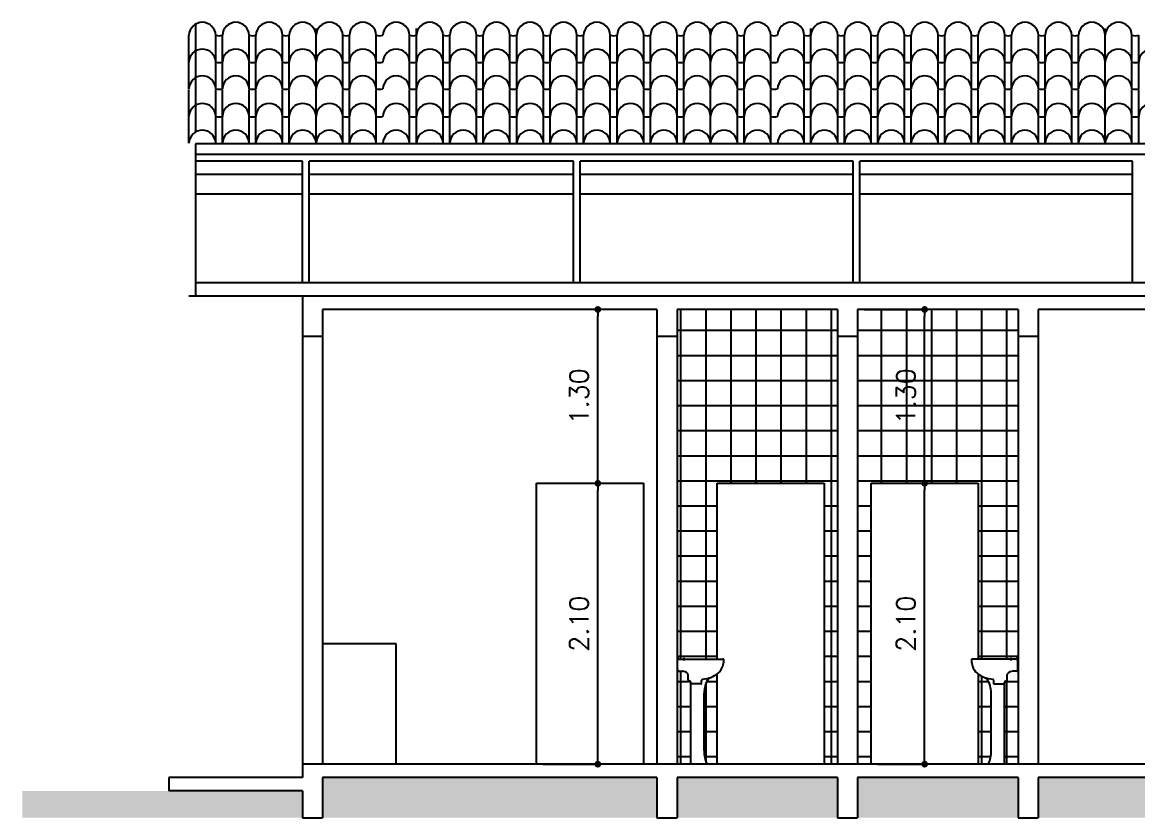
# Model space of a CAD drawing. Extents: x -410.3 to -320, y 119.3 to 190.5.
# Drawn here: x -379.55 to -371.2, y 158.92 to 164.87 of the extents above; entities that cross this region are included whole.
import ezdxf

# ---------------------------------------------------------------- set-up
doc = ezdxf.new("R2010")
doc.units = 0
doc.header["$MEASUREMENT"] = 0
doc.layers.get('DEFPOINTS').update_dxf_attribs({"linetype": 'CONTINUOUS'})
for name, color, linetype in [('ACESSÓRIO', 2, 'CONTINUOUS'), ('ALVENARIA', 7, 'CONTINUOUS'), ('COBERTURA', 6, 'CONTINUOUS'), ('COTA', 1, 'CONTINUOUS'), ('HATCH', 30, 'CONTINUOUS'), ('JAPOR', 142, 'CONTINUOUS')]:
    doc.layers.add(name, color=color, linetype=linetype)
doc.styles.add('SIMPLEX', font='SIMPLEX.SHX')
doc.dimstyles.new('DIM75', dxfattribs={"dimtxt": 0.14, "dimasz": 0.05, "dimexe": 0.02, "dimexo": 0.05, "dimgap": 0.07, "dimtad": 1, "dimzin": 0, "dimdsep": 46, "dimtxsty": 'SIMPLEX', "dimblk1": 'DOT', "dimblk2": 'DOT', "dimsah": 1, "dimcen": 0.09, "dimadec": 0, "dimazin": 0, "dimtfac": 1, "dimtix": 1, "dimtofl": 0, "dimtmove": 2, "dimatfit": 3, "dimldrblk": 'DOT', "dimfxl": 1, "dimtolj": 1, "dimtzin": 0, "dimarcsym": 0})

# ---------------------------------------------------------------- blocks, each defined once
blk = doc.blocks.new('DOT')
at = {"layer": 'ALVENARIA', "color": 0, "linetype": 'ByBlock'}
blk.add_line((-0.5, 0), (-1, 0), dxfattribs=at)
at = {"layer": 'ALVENARIA', "color": 0, "linetype": 'ByBlock', "const_width": 0.5}
blk.add_lwpolyline([(-0.25, 0, 1), (0.25, 0, 1)], format="xyb", close=True, dxfattribs=at)
blk = doc.blocks.new('*D323')
at = {"layer": 'COTA', "color": 0, "linetype": 'ByBlock', "lineweight": -2}
for p, q in [((-375.6539, 161.4185), (-375.2261, 161.4185)), ((-375.2461, 159.3685), (-375.2461, 161.3685)), ((-375.6539, 159.3185), (-375.2261, 159.3185))]:
    blk.add_line(p, q, dxfattribs=at)
at = {"layer": 'DEFPOINTS', "color": 0, "linetype": 'ByBlock'}
for p in [(-375.7039, 161.4185), (-375.2461, 161.4185), (-375.7039, 159.3185)]:
    blk.add_point(p, dxfattribs=at)
at = {"layer": 'COTA', "color": 0, "linetype": 'ByBlock', "lineweight": -2, "xscale": 0.05, "yscale": 0.05, "zscale": 0.05}
for p, rotation in [((-375.2461, 161.4185), 90), ((-375.2461, 159.3185), 270)]:
    blk.add_blockref('DOT', p, dxfattribs=dict(at, rotation=rotation))
at = {"layer": 'COTA', "color": 0, "linetype": 'ByBlock', "insert": (-375.3861, 160.3685), "char_height": 0.14, "attachment_point": 5, "rotation": 90, "style": 'SIMPLEX'}
blk.add_mtext('\\A1;2.10', dxfattribs=at)
blk = doc.blocks.new('*D324')
at = {"layer": 'COTA', "color": 0, "linetype": 'ByBlock', "lineweight": -2}
for p, q in [((-374.8539, 162.7185), (-375.2661, 162.7185)), ((-375.2461, 161.4685), (-375.2461, 162.6685)), ((-375.6539, 161.4185), (-375.2261, 161.4185))]:
    blk.add_line(p, q, dxfattribs=at)
at = {"layer": 'DEFPOINTS', "color": 0, "linetype": 'ByBlock'}
for p in [(-375.2461, 162.7185), (-374.8039, 162.7185), (-375.7039, 161.4185)]:
    blk.add_point(p, dxfattribs=at)
at = {"layer": 'COTA', "color": 0, "linetype": 'ByBlock', "lineweight": -2, "xscale": 0.05, "yscale": 0.05, "zscale": 0.05}
for p, rotation in [((-375.2461, 162.7185), 90), ((-375.2461, 161.4185), 270)]:
    blk.add_blockref('DOT', p, dxfattribs=dict(at, rotation=rotation))
at = {"layer": 'COTA', "color": 0, "linetype": 'ByBlock', "insert": (-375.3861, 162.0685), "char_height": 0.14, "attachment_point": 5, "rotation": 90, "style": 'SIMPLEX'}
blk.add_mtext('\\A1;1.30', dxfattribs=at)
blk = doc.blocks.new('*D325')
at = {"layer": 'COTA', "color": 0, "linetype": 'ByBlock', "lineweight": -2}
for p, q in [((-373.1539, 161.4185), (-372.7829, 161.4185)), ((-372.8029, 159.3685), (-372.8029, 161.3685)), ((-373.1539, 159.3185), (-372.7829, 159.3185))]:
    blk.add_line(p, q, dxfattribs=at)
at = {"layer": 'DEFPOINTS', "color": 0, "linetype": 'ByBlock'}
for p in [(-373.2039, 161.4185), (-372.8029, 161.4185), (-373.2039, 159.3185)]:
    blk.add_point(p, dxfattribs=at)
at = {"layer": 'COTA', "color": 0, "linetype": 'ByBlock', "lineweight": -2, "xscale": 0.05, "yscale": 0.05, "zscale": 0.05}
for p, rotation in [((-372.8029, 161.4185), 90), ((-372.8029, 159.3185), 270)]:
    blk.add_blockref('DOT', p, dxfattribs=dict(at, rotation=rotation))
at = {"layer": 'COTA', "color": 0, "linetype": 'ByBlock', "insert": (-372.9429, 160.3685), "char_height": 0.14, "attachment_point": 5, "rotation": 90, "style": 'SIMPLEX'}
blk.add_mtext('\\A1;2.10', dxfattribs=at)
blk = doc.blocks.new('*D326')
at = {"layer": 'COTA', "color": 0, "linetype": 'ByBlock', "lineweight": -2}
for p, q in [((-373.2539, 162.7185), (-372.7829, 162.7185)), ((-372.8029, 161.4685), (-372.8029, 162.6685)), ((-373.1539, 161.4185), (-372.7829, 161.4185))]:
    blk.add_line(p, q, dxfattribs=at)
at = {"layer": 'DEFPOINTS', "color": 0, "linetype": 'ByBlock'}
for p in [(-373.3039, 162.7185), (-372.8029, 162.7185), (-373.2039, 161.4185)]:
    blk.add_point(p, dxfattribs=at)
at = {"layer": 'COTA', "color": 0, "linetype": 'ByBlock', "lineweight": -2, "xscale": 0.05, "yscale": 0.05, "zscale": 0.05}
for p, rotation in [((-372.8029, 162.7185), 90), ((-372.8029, 161.4185), 270)]:
    blk.add_blockref('DOT', p, dxfattribs=dict(at, rotation=rotation))
at = {"layer": 'COTA', "color": 0, "linetype": 'ByBlock', "insert": (-372.9429, 162.0685), "char_height": 0.14, "attachment_point": 5, "rotation": 90, "style": 'SIMPLEX'}
blk.add_mtext('\\A1;1.30', dxfattribs=at)

msp = doc.modelspace()

# ---------------------------------------------------------------- hatches: boundary and pattern name
at = {"layer": 'HATCH', "linetype": 'ByBlock'}
h = msp.add_hatch(dxfattribs=at)
h.set_pattern_fill('NET', color=256, scale=1.5, style=0)
h.paths.add_polyline_path([(-373.4539, 162.7185), (-374.6539, 162.7185), (-374.6539, 159.3185), (-374.5517, 159.3185), (-374.5517, 159.9165), (-374.5517, 159.9287, 0.414214), (-374.5615, 159.9385), (-374.5617, 159.9385, -0.414214), (-374.5717, 159.9485), (-374.5717, 159.9903, 0.225779), (-374.5754, 159.998, 0.144396), (-374.6125, 160.0135), (-374.6417, 160.0135, -0.414214), (-374.6517, 160.0235), (-374.6517, 160.1135), (-374.6417, 160.1135), (-374.6417, 160.1084, 0.414214), (-374.6368, 160.1035), (-374.3539, 160.1035), (-374.3539, 161.4185), (-373.5539, 161.4185), (-373.5539, 159.3185), (-373.4539, 159.3185)])
h.paths.add_polyline_path([(-372.1039, 162.7185), (-373.3039, 162.7185), (-373.3039, 159.3185), (-373.2039, 159.3185), (-373.2039, 161.4185), (-372.4039, 161.4185), (-372.4039, 160.1035), (-372.1205, 160.1035, 0.414214), (-372.1156, 160.1084), (-372.1156, 160.1135), (-372.1039, 160.1135)])
h.paths.add_polyline_path([(-373.0479, 161.8335), (-373.0479, 162.3035), (-372.8379, 162.3035), (-372.8379, 161.8335)], flags=24)
h = msp.add_hatch(dxfattribs=at)
h.set_pattern_fill('NET', color=256, scale=1.5, style=0)
h.paths.add_polyline_path([(-372.1039, 160.1135), (-372.1056, 160.1135), (-372.1056, 160.0235, -0.414214), (-372.1156, 160.0135), (-372.1448, 160.0135, 0.144396), (-372.1819, 159.998, 0.225779), (-372.1856, 159.9903), (-372.1856, 159.9485, -0.414214), (-372.1956, 159.9385), (-372.1958, 159.9385, 0.414214), (-372.2056, 159.9287), (-372.2056, 159.9205), (-372.2056, 159.3185), (-372.1039, 159.3185)])
h.paths.add_polyline_path([(-372.3056, 159.8538, 0.155719), (-372.3415, 159.9624, -0.697322), (-372.3484, 159.9654, -0.006557), (-372.3553, 159.9678, -0.078649), (-372.4039, 159.9941), (-372.4039, 159.3185), (-372.326, 159.3185, 0.099729), (-372.3056, 159.42)])
h.paths.add_polyline_path([(-374.3539, 159.9937, -0.077661), (-374.402, 159.9678, -0.006557), (-374.4089, 159.9654, -0.697322), (-374.4158, 159.9624, 0.155719), (-374.4517, 159.8538), (-374.4517, 159.42, 0.099729), (-374.4312, 159.3185), (-374.3539, 159.3185)])
h = msp.add_hatch(dxfattribs=at)
h.set_pattern_fill('EARTH', color=256, scale=0.8, angle=30, style=0)
h.paths.add_polyline_path([(-358.6039, 159.2185), (-364.6539, 159.2185), (-364.6539, 158.9185), (-358.6039, 158.9185)])
h.paths.add_polyline_path([(-355.4539, 159.2185), (-358.4539, 159.2185), (-358.4539, 158.9185), (-355.4539, 158.9185)])
h.paths.add_polyline_path([(-352.3039, 159.2185), (-355.3039, 159.2185), (-355.3039, 158.9185), (-352.3039, 158.9185)])
h.paths.add_polyline_path([(-349.1539, 159.2185), (-352.1539, 159.2185), (-352.1539, 158.9185), (-349.1539, 158.9185)])
h.paths.add_polyline_path([(-344.8539, 159.2185), (-349.0039, 159.2185), (-349.0039, 158.9185), (-344.8539, 158.9185)])
h.paths.add_polyline_path([(-342.9302, 159.1185), (-343.7039, 159.1185), (-344.7039, 159.1185), (-344.7039, 158.9185), (-342.9302, 158.9185)])
h.paths.add_polyline_path([(-368.4539, 159.2185), (-371.9539, 159.2185), (-371.9539, 158.9185), (-368.4539, 158.9185)])
h.paths.add_polyline_path([(-364.8039, 159.2185), (-368.3039, 159.2185), (-368.3039, 158.9185), (-364.8039, 158.9185)])
h.paths.add_polyline_path([(-372.1039, 159.2185), (-373.3039, 159.2185), (-373.3039, 158.9185), (-372.1039, 158.9185)])
h.paths.add_polyline_path([(-373.4539, 159.2185), (-374.6539, 159.2185), (-374.6539, 158.9185), (-373.4539, 158.9185)])
h.paths.add_polyline_path([(-374.8039, 159.2185), (-377.3039, 159.2185), (-377.3039, 158.9185), (-374.8039, 158.9185)])
h.paths.add_polyline_path([(-377.4539, 159.1185), (-378.4539, 159.1185), (-379.5484, 159.1185), (-379.5484, 158.9185), (-377.4539, 158.9185)])

# ---------------------------------------------------------------- linework, layer by layer
at = {"layer": 'ACESSÓRIO', "linetype": 'ByBlock'}
for p, q in [((-376.7539, 160.2185), (-377.3039, 160.2185)), ((-376.7539, 159.3185), (-376.7539, 160.2185))]:
    msp.add_line(p, q, dxfattribs=at)
at = {"layer": 'ACESSÓRIO'}
for p, q in [((-374.6517, 160.0235), (-374.6517, 160.1086)), ((-374.6468, 160.1135), (-374.6466, 160.1135)), ((-374.6417, 160.1084), (-374.6417, 160.1086)), ((-374.6368, 160.1035), (-374.3114, 160.1035)), ((-374.6017, 160.0935), (-374.6017, 160.1135)), ((-372.1205, 160.1035), (-372.4459, 160.1035)), ((-372.1556, 160.0935), (-372.1556, 160.1135)), ((-372.1156, 160.1084), (-372.1156, 160.1086)), ((-372.1105, 160.1135), (-372.1107, 160.1135)), ((-372.1056, 160.0235), (-372.1056, 160.1086)), ((-374.6417, 160.0135), (-374.6125, 160.0135)), ((-374.5717, 159.9485), (-374.5717, 159.9903)), ((-372.1856, 159.9485), (-372.1856, 159.9903)), ((-372.1156, 160.0135), (-372.1448, 160.0135)), ((-374.5615, 159.9385), (-374.5617, 159.9385)), ((-374.5517, 159.9205), (-374.5517, 159.9287)), ((-374.5517, 159.3185), (-374.5517, 159.9165)), ((-374.4737, 159.9185), (-374.5497, 159.9185)), ((-374.4717, 159.9205), (-374.4717, 159.9434)), ((-372.2856, 159.9205), (-372.2856, 159.9434)), ((-372.2836, 159.9185), (-372.2076, 159.9185)), ((-372.2056, 159.9205), (-372.2056, 159.9287)), ((-372.2056, 159.3185), (-372.2056, 159.9165)), ((-372.1958, 159.9385), (-372.1956, 159.9385)), ((-374.4517, 159.42), (-374.4517, 159.8498)), ((-372.3056, 159.42), (-372.3056, 159.8498))]:
    msp.add_line(p, q, dxfattribs=at)
for centre, radius, start, end in [((-374.6468, 160.1086), 0.0049, 90, 180), ((-374.6466, 160.1086), 0.0049, 0, 90), ((-374.6368, 160.1084), 0.0049, 180, 270), ((-374.5426, 160.1189), 0.2403, 343.41771, 353.94442), ((-374.3114, 160.0955), 0.008, 346.04199, 90), ((-372.4459, 160.0955), 0.008, 90, 193.95801), ((-372.2147, 160.1189), 0.2403, 186.05558, 196.58229), ((-372.1205, 160.1084), 0.0049, 270, 0), ((-372.1107, 160.1086), 0.0049, 90, 180), ((-372.1105, 160.1086), 0.0049, 0, 90), ((-374.6417, 160.0235), 0.01, 180, 270), ((-374.6202, 159.9429), 0.071, 50.89153, 83.75756), ((-374.5817, 159.9903), 0.01, 0, 50.89153), ((-374.4606, 160.1346), 0.1768, 289.36786, 310.09917), ((-374.4171, 160.0841), 0.1101, 309.69664, 342.16491), ((-372.3402, 160.0841), 0.1101, 197.83509, 230.30336), ((-372.2967, 160.1346), 0.1768, 229.90083, 250.63214), ((-372.1756, 159.9903), 0.01, 129.10847, 180), ((-372.1371, 159.9429), 0.071, 96.24244, 129.10847), ((-372.1156, 160.0235), 0.01, 270, 0), ((-374.5617, 159.9485), 0.01, 180, 270), ((-374.5615, 159.9287), 0.0098, 0, 90), ((-374.5497, 159.9205), 0.002, 180, 270), ((-374.5497, 159.9165), 0.002, 90, 180), ((-374.4737, 159.9205), 0.002, 270, 0), ((-374.4617, 159.9434), 0.01, 101.25054, 180), ((-374.4965, 160.2297), 0.2784, 276.76837, 289.83567), ((-374.2636, 159.8518), 0.1881, 145.31677, 180.61184), ((-374.4199, 159.96), 0.002, 325.31677, 105.83947), ((-374.4129, 159.9652), 0.004, 211.28965, 3.77686), ((-372.2608, 160.2297), 0.2784, 250.16433, 263.23163), ((-372.3444, 159.9652), 0.004, 176.22314, 328.71035), ((-372.3373, 159.96), 0.002, 74.16053, 214.68323), ((-372.4937, 159.8518), 0.1881, 359.38816, 34.68323), ((-372.2956, 159.9434), 0.01, 0, 78.74946), ((-372.2836, 159.9205), 0.002, 180, 270), ((-372.2076, 159.9205), 0.002, 270, 0), ((-372.2076, 159.9165), 0.002, 0, 90), ((-372.1958, 159.9287), 0.0098, 90, 180), ((-372.1956, 159.9485), 0.01, 270, 0), ((-374.1895, 159.42), 0.2622, 180, 202.33129), ((-372.5678, 159.42), 0.2622, 337.66871, 0)]:
    msp.add_arc(centre, radius, start, end, dxfattribs=at)
for p in [(-374.6517, 160.1035), (-372.1056, 160.1035)]:
    msp.add_point(p, dxfattribs=at)
at = {"layer": 'ALVENARIA', "linetype": 'ByBlock'}
for p, q in [((-344.7039, 162.8185), (-377.4539, 162.8185)), ((-374.8039, 162.7185), (-377.3039, 162.7185)), ((-373.4539, 162.7185), (-374.6539, 162.7185)), ((-372.1039, 162.7185), (-373.3039, 162.7185)), ((-368.4539, 162.7185), (-371.9539, 162.7185)), ((-377.4539, 162.5185), (-377.3039, 162.5185)), ((-374.8039, 162.5185), (-374.6539, 162.5185)), ((-373.4539, 162.5185), (-373.3039, 162.5185)), ((-372.1039, 162.5185), (-371.9539, 162.5185)), ((-344.7039, 159.3185), (-377.4539, 159.3185)), ((-377.4539, 159.2185), (-378.4539, 159.2185)), ((-374.8039, 159.2185), (-377.3039, 159.2185)), ((-373.4539, 159.2185), (-374.6539, 159.2185)), ((-372.1039, 159.2185), (-373.3039, 159.2185)), ((-368.4539, 159.2185), (-371.9539, 159.2185)), ((-377.4539, 159.1185), (-378.4539, 159.1185)), ((-377.4539, 158.9185), (-377.3039, 158.9185)), ((-374.8039, 158.9185), (-374.6539, 158.9185)), ((-373.4539, 158.9185), (-373.3039, 158.9185)), ((-372.1039, 158.9185), (-371.9539, 158.9185))]:
    msp.add_line(p, q, dxfattribs=at)
at = {"layer": 'ALVENARIA'}
for p, q in [((-377.4539, 162.8185), (-377.4539, 159.3185)), ((-377.3039, 162.7185), (-377.3039, 159.3185)), ((-374.8039, 162.7185), (-374.8039, 159.3185)), ((-374.6539, 162.7185), (-374.6539, 159.3185)), ((-373.4539, 162.7185), (-373.4539, 159.3185)), ((-373.3039, 162.7185), (-373.3039, 159.3185)), ((-372.1039, 162.7185), (-372.1039, 159.3185)), ((-371.9539, 162.7185), (-371.9539, 159.3185)), ((-377.4539, 159.3185), (-377.4539, 159.2185)), ((-378.4539, 159.2185), (-378.4539, 159.1185)), ((-377.3039, 159.2185), (-377.3039, 158.9185)), ((-374.8039, 159.2185), (-374.8039, 158.9185)), ((-374.6539, 159.2185), (-374.6539, 158.9185)), ((-373.4539, 159.2185), (-373.4539, 158.9185)), ((-373.3039, 159.2185), (-373.3039, 158.9185)), ((-372.1039, 159.2185), (-372.1039, 158.9185)), ((-371.9539, 159.2185), (-371.9539, 158.9185)), ((-377.4539, 159.1185), (-377.4539, 158.9185))]:
    msp.add_line(p, q, dxfattribs=at)
at = {"layer": 'COBERTURA'}
for p, q in [((-378.2539, 164.8513), (-378.2539, 164.4513)), ((-378.3027, 164.5685), (-378.3027, 164.7685)), ((-378.1028, 164.5685), (-378.1028, 164.7685)), ((-378.0527, 164.5685), (-378.0527, 164.7685)), ((-377.8528, 164.5685), (-377.8528, 164.7685)), ((-377.8027, 164.5685), (-377.8027, 164.7685)), ((-377.6028, 164.5685), (-377.6028, 164.7685)), ((-377.5527, 164.5685), (-377.5527, 164.7685)), ((-377.3528, 164.5685), (-377.3528, 164.8185)), ((-377.3528, 164.5685), (-377.3528, 164.8185)), ((-377.1529, 164.5685), (-377.1529, 164.7685)), ((-377.1028, 164.5685), (-377.1028, 164.7685)), ((-376.9029, 164.5685), (-376.9029, 164.7685)), ((-376.6529, 164.5685), (-376.6529, 164.7685)), ((-376.6028, 164.5685), (-376.6028, 164.8185)), ((-376.4029, 164.5685), (-376.4029, 164.7685)), ((-376.3528, 164.5685), (-376.3528, 164.7685)), ((-376.3528, 164.5685), (-376.3528, 164.7685)), ((-376.1529, 164.5685), (-376.1529, 164.7685)), ((-376.1028, 164.5685), (-376.1028, 164.7685)), ((-375.9029, 164.5685), (-375.9029, 164.7685)), ((-375.8528, 164.5685), (-375.8528, 164.7685)), ((-375.6529, 164.5685), (-375.6529, 164.7685)), ((-375.6028, 164.5685), (-375.6028, 164.7685)), ((-375.4029, 164.5685), (-375.4029, 164.7685)), ((-375.3528, 164.5685), (-375.3528, 164.7685)), ((-375.1529, 164.5685), (-375.1529, 164.7685)), ((-375.1028, 164.5685), (-375.1028, 164.7685)), ((-374.9029, 164.5685), (-374.9029, 164.7685)), ((-374.8528, 164.5685), (-374.8528, 164.7685)), ((-374.6529, 164.5685), (-374.6529, 164.7685)), ((-374.6028, 164.5685), (-374.6028, 164.7685)), ((-374.4029, 164.5685), (-374.4029, 164.8185)), ((-374.4029, 164.5685), (-374.4029, 164.8185)), ((-374.203, 164.5685), (-374.203, 164.7685)), ((-374.1529, 164.5685), (-374.1529, 164.7685)), ((-373.953, 164.5685), (-373.953, 164.7685)), ((-373.703, 164.5685), (-373.703, 164.7685)), ((-373.6529, 164.5685), (-373.6529, 164.8185)), ((-373.453, 164.5685), (-373.453, 164.7685)), ((-373.4029, 164.5685), (-373.4029, 164.7685)), ((-373.4029, 164.5685), (-373.4029, 164.7685)), ((-373.203, 164.5685), (-373.203, 164.7685)), ((-373.1529, 164.5685), (-373.1529, 164.7685)), ((-372.953, 164.5685), (-372.953, 164.7685)), ((-372.9029, 164.5685), (-372.9029, 164.7685)), ((-372.703, 164.5685), (-372.703, 164.7685)), ((-372.6529, 164.5685), (-372.6529, 164.7685)), ((-372.453, 164.5685), (-372.453, 164.7685)), ((-372.4029, 164.5685), (-372.4029, 164.7685)), ((-372.203, 164.5685), (-372.203, 164.7685)), ((-372.1529, 164.5685), (-372.1529, 164.7685)), ((-371.953, 164.5685), (-371.953, 164.7685)), ((-371.9029, 164.5685), (-371.9029, 164.7685)), ((-371.703, 164.5685), (-371.703, 164.7685)), ((-371.6529, 164.5685), (-371.6529, 164.7685)), ((-371.453, 164.5685), (-371.453, 164.8185)), ((-371.453, 164.5685), (-371.453, 164.8185)), ((-371.2531, 164.5685), (-371.2531, 164.7685)), ((-371.203, 164.5685), (-371.203, 164.7685)), ((-377.3528, 164.3685), (-377.3528, 164.6185)), ((-377.3528, 164.3685), (-377.3528, 164.6185)), ((-376.6028, 164.3685), (-376.6028, 164.6185)), ((-374.4029, 164.3685), (-374.4029, 164.6185)), ((-374.4029, 164.3685), (-374.4029, 164.6185)), ((-373.6529, 164.3685), (-373.6529, 164.6185)), ((-371.453, 164.3685), (-371.453, 164.6185)), ((-371.453, 164.3685), (-371.453, 164.6185)), ((-378.3027, 164.3685), (-378.3027, 164.5685)), ((-378.1028, 164.3685), (-378.1028, 164.5685)), ((-378.0527, 164.3685), (-378.0527, 164.5685)), ((-377.8528, 164.3685), (-377.8528, 164.5685)), ((-377.8027, 164.3685), (-377.8027, 164.5685)), ((-377.6028, 164.3685), (-377.6028, 164.5685)), ((-377.5527, 164.3685), (-377.5527, 164.5685)), ((-377.1529, 164.3685), (-377.1529, 164.5685)), ((-377.1028, 164.3685), (-377.1028, 164.5685)), ((-376.9029, 164.3685), (-376.9029, 164.5685)), ((-376.6529, 164.3685), (-376.6529, 164.5685)), ((-376.4029, 164.3685), (-376.4029, 164.5685)), ((-376.3528, 164.3685), (-376.3528, 164.5685)), ((-376.3528, 164.3685), (-376.3528, 164.5685)), ((-376.1529, 164.3685), (-376.1529, 164.5685)), ((-376.1028, 164.3685), (-376.1028, 164.5685)), ((-375.9029, 164.3685), (-375.9029, 164.5685)), ((-375.8528, 164.3685), (-375.8528, 164.5685)), ((-375.6529, 164.3685), (-375.6529, 164.5685)), ((-375.6028, 164.3685), (-375.6028, 164.5685)), ((-375.4029, 164.3685), (-375.4029, 164.5685)), ((-375.3528, 164.3685), (-375.3528, 164.5685)), ((-375.1529, 164.3685), (-375.1529, 164.5685)), ((-375.1028, 164.3685), (-375.1028, 164.5685)), ((-374.9029, 164.3685), (-374.9029, 164.5685)), ((-374.8528, 164.3685), (-374.8528, 164.5685)), ((-374.6529, 164.3685), (-374.6529, 164.5685)), ((-374.6028, 164.3685), (-374.6028, 164.5685)), ((-374.203, 164.3685), (-374.203, 164.5685)), ((-374.1529, 164.3685), (-374.1529, 164.5685)), ((-373.953, 164.3685), (-373.953, 164.5685)), ((-373.703, 164.3685), (-373.703, 164.5685)), ((-373.453, 164.3685), (-373.453, 164.5685)), ((-373.4029, 164.3685), (-373.4029, 164.5685)), ((-373.4029, 164.3685), (-373.4029, 164.5685)), ((-373.203, 164.3685), (-373.203, 164.5685)), ((-373.1529, 164.3685), (-373.1529, 164.5685)), ((-372.953, 164.3685), (-372.953, 164.5685)), ((-372.9029, 164.3685), (-372.9029, 164.5685)), ((-372.703, 164.3685), (-372.703, 164.5685)), ((-372.6529, 164.3685), (-372.6529, 164.5685)), ((-372.453, 164.3685), (-372.453, 164.5685)), ((-372.4029, 164.3685), (-372.4029, 164.5685)), ((-372.203, 164.3685), (-372.203, 164.5685)), ((-372.1529, 164.3685), (-372.1529, 164.5685)), ((-371.953, 164.3685), (-371.953, 164.5685)), ((-371.9029, 164.3685), (-371.9029, 164.5685)), ((-371.703, 164.3685), (-371.703, 164.5685)), ((-371.6529, 164.3685), (-371.6529, 164.5685)), ((-371.2531, 164.3685), (-371.2531, 164.5685)), ((-371.203, 164.3685), (-371.203, 164.5685)), ((-378.2539, 164.4449), (-378.2539, 164.0449)), ((-377.3528, 164.1621), (-377.3528, 164.4121)), ((-377.3528, 164.1621), (-377.3528, 164.4121)), ((-376.6028, 164.1621), (-376.6028, 164.4121)), ((-374.4029, 164.1621), (-374.4029, 164.4121)), ((-374.4029, 164.1621), (-374.4029, 164.4121)), ((-373.6529, 164.1621), (-373.6529, 164.4121)), ((-371.453, 164.1621), (-371.453, 164.4121)), ((-371.453, 164.1621), (-371.453, 164.4121)), ((-378.3027, 164.1621), (-378.3027, 164.3621)), ((-378.1028, 164.1621), (-378.1028, 164.3621)), ((-378.0527, 164.1621), (-378.0527, 164.3621)), ((-377.8528, 164.1621), (-377.8528, 164.3621)), ((-377.8027, 164.1621), (-377.8027, 164.3621)), ((-377.6028, 164.1621), (-377.6028, 164.3621)), ((-377.5527, 164.1621), (-377.5527, 164.3621)), ((-377.4039, 164.3685), (-377.4039, 164.3685)), ((-377.1529, 164.1621), (-377.1529, 164.3621)), ((-377.1028, 164.1621), (-377.1028, 164.3621)), ((-376.9029, 164.1621), (-376.9029, 164.3621)), ((-376.6529, 164.1621), (-376.6529, 164.3621)), ((-376.4029, 164.1621), (-376.4029, 164.3621)), ((-376.3528, 164.1621), (-376.3528, 164.3621)), ((-376.3528, 164.1621), (-376.3528, 164.3621)), ((-376.1529, 164.1621), (-376.1529, 164.3621)), ((-376.1028, 164.1621), (-376.1028, 164.3621)), ((-375.9029, 164.1621), (-375.9029, 164.3621)), ((-375.8528, 164.1621), (-375.8528, 164.3621)), ((-375.6529, 164.1621), (-375.6529, 164.3621)), ((-375.6028, 164.1621), (-375.6028, 164.3621)), ((-375.4029, 164.1621), (-375.4029, 164.3621)), ((-375.3784, 164.3685), (-375.3784, 164.3685)), ((-375.3528, 164.1621), (-375.3528, 164.3621)), ((-375.1529, 164.1621), (-375.1529, 164.3621)), ((-375.1028, 164.1621), (-375.1028, 164.3621)), ((-374.9029, 164.1621), (-374.9029, 164.3621)), ((-374.8528, 164.1621), (-374.8528, 164.3621)), ((-374.6529, 164.1621), (-374.6529, 164.3621)), ((-374.6028, 164.1621), (-374.6028, 164.3621)), ((-374.203, 164.1621), (-374.203, 164.3621)), ((-374.1529, 164.1621), (-374.1529, 164.3621)), ((-373.953, 164.1621), (-373.953, 164.3621)), ((-373.703, 164.1621), (-373.703, 164.3621)), ((-373.453, 164.1621), (-373.453, 164.3621)), ((-373.4029, 164.1621), (-373.4029, 164.3621)), ((-373.4029, 164.1621), (-373.4029, 164.3621)), ((-373.2884, 164.3685), (-373.2884, 164.3685)), ((-373.203, 164.1621), (-373.203, 164.3621)), ((-373.1529, 164.1621), (-373.1529, 164.3621)), ((-372.953, 164.1621), (-372.953, 164.3621)), ((-372.9029, 164.1621), (-372.9029, 164.3621)), ((-372.703, 164.1621), (-372.703, 164.3621)), ((-372.6529, 164.1621), (-372.6529, 164.3621)), ((-372.453, 164.1621), (-372.453, 164.3621)), ((-372.4029, 164.1621), (-372.4029, 164.3621)), ((-372.203, 164.1621), (-372.203, 164.3621)), ((-372.1529, 164.1621), (-372.1529, 164.3621)), ((-371.953, 164.1621), (-371.953, 164.3621)), ((-371.9029, 164.1621), (-371.9029, 164.3621)), ((-371.703, 164.1621), (-371.703, 164.3621)), ((-371.6529, 164.1621), (-371.6529, 164.3621)), ((-371.2531, 164.1621), (-371.2531, 164.3621)), ((-371.203, 164.1621), (-371.203, 164.3621)), ((-378.3027, 163.9621), (-378.3027, 164.1621)), ((-378.1028, 163.9621), (-378.1028, 164.1621)), ((-378.0527, 163.9621), (-378.0527, 164.1621)), ((-377.8528, 163.9621), (-377.8528, 164.1621)), ((-377.8027, 163.9621), (-377.8027, 164.1621)), ((-377.6028, 163.9621), (-377.6028, 164.1621)), ((-377.5527, 163.9621), (-377.5527, 164.1621)), ((-377.3528, 163.9621), (-377.3528, 164.2121)), ((-377.3528, 163.9621), (-377.3528, 164.2121)), ((-377.1529, 163.9621), (-377.1529, 164.1621)), ((-377.1028, 163.9621), (-377.1028, 164.1621)), ((-376.9029, 163.9621), (-376.9029, 164.1621)), ((-376.6529, 163.9621), (-376.6529, 164.1621)), ((-376.6028, 163.9621), (-376.6028, 164.2121)), ((-376.4029, 163.9621), (-376.4029, 164.1621)), ((-376.3528, 163.9621), (-376.3528, 164.1621)), ((-376.3528, 163.9621), (-376.3528, 164.1621)), ((-376.1529, 163.9621), (-376.1529, 164.1621)), ((-376.1028, 163.9621), (-376.1028, 164.1621)), ((-375.9029, 163.9621), (-375.9029, 164.1621)), ((-375.8528, 163.9621), (-375.8528, 164.1621)), ((-375.6529, 163.9621), (-375.6529, 164.1621)), ((-375.6028, 163.9621), (-375.6028, 164.1621)), ((-375.4029, 163.9621), (-375.4029, 164.1621)), ((-375.3528, 163.9621), (-375.3528, 164.1621)), ((-375.1529, 163.9621), (-375.1529, 164.1621)), ((-375.1028, 163.9621), (-375.1028, 164.1621)), ((-374.9029, 163.9621), (-374.9029, 164.1621)), ((-374.8528, 163.9621), (-374.8528, 164.1621)), ((-374.6529, 163.9621), (-374.6529, 164.1621)), ((-374.6028, 163.9621), (-374.6028, 164.1621)), ((-374.4029, 163.9621), (-374.4029, 164.2121)), ((-374.4029, 163.9621), (-374.4029, 164.2121)), ((-374.203, 163.9621), (-374.203, 164.1621)), ((-374.1529, 163.9621), (-374.1529, 164.1621)), ((-373.953, 163.9621), (-373.953, 164.1621)), ((-373.703, 163.9621), (-373.703, 164.1621)), ((-373.6529, 163.9621), (-373.6529, 164.2121)), ((-373.453, 163.9621), (-373.453, 164.1621)), ((-373.4029, 163.9621), (-373.4029, 164.1621)), ((-373.4029, 163.9621), (-373.4029, 164.1621)), ((-373.203, 163.9621), (-373.203, 164.1621)), ((-373.1529, 163.9621), (-373.1529, 164.1621)), ((-372.953, 163.9621), (-372.953, 164.1621)), ((-372.9029, 163.9621), (-372.9029, 164.1621)), ((-372.703, 163.9621), (-372.703, 164.1621)), ((-372.6529, 163.9621), (-372.6529, 164.1621)), ((-372.453, 163.9621), (-372.453, 164.1621)), ((-372.4029, 163.9621), (-372.4029, 164.1621)), ((-372.203, 163.9621), (-372.203, 164.1621)), ((-372.1529, 163.9621), (-372.1529, 164.1621)), ((-371.953, 163.9621), (-371.953, 164.1621)), ((-371.9029, 163.9621), (-371.9029, 164.1621)), ((-371.703, 163.9621), (-371.703, 164.1621)), ((-371.6529, 163.9621), (-371.6529, 164.1621)), ((-371.453, 163.9621), (-371.453, 164.2121)), ((-371.453, 163.9621), (-371.453, 164.2121)), ((-371.2531, 163.9621), (-371.2531, 164.1621)), ((-371.203, 163.9621), (-371.203, 164.1621)), ((-378.2539, 163.9574), (-378.2539, 162.8185)), ((-362.6033, 163.9574), (-378.2539, 163.9574)), ((-377.4039, 163.9621), (-377.4039, 163.9621)), ((-375.3784, 163.9621), (-375.3784, 163.9621)), ((-373.2884, 163.9621), (-373.2884, 163.9621)), ((-362.6439, 163.8774), (-378.2539, 163.8774)), ((-377.4539, 163.8274), (-378.2539, 163.8274)), ((-377.4539, 163.8774), (-377.4684, 163.8774)), ((-377.4539, 163.8274), (-377.4684, 163.8274)), ((-377.4539, 162.9185), (-377.4539, 163.8274)), ((-375.4284, 163.8774), (-377.4039, 163.8774)), ((-377.4039, 162.9185), (-377.4039, 163.8274)), ((-375.4284, 163.8274), (-377.4039, 163.8274)), ((-375.4284, 162.9185), (-375.4284, 163.8274)), ((-373.3384, 163.8774), (-375.3784, 163.8774)), ((-375.3784, 162.9185), (-375.3784, 163.8274)), ((-373.3384, 163.8274), (-375.3784, 163.8274)), ((-373.3384, 162.9185), (-373.3384, 163.8274)), ((-371.2484, 163.8774), (-373.2884, 163.8774)), ((-373.2884, 162.9185), (-373.2884, 163.8274)), ((-371.2484, 163.8274), (-373.2884, 163.8274)), ((-371.2484, 162.9185), (-371.2484, 163.8274)), ((-377.4539, 163.7274), (-378.2539, 163.7274)), ((-377.4539, 163.7274), (-377.4684, 163.7274)), ((-375.4284, 163.7274), (-377.4039, 163.7274)), ((-373.3384, 163.7274), (-375.3784, 163.7274)), ((-371.2484, 163.7274), (-373.2884, 163.7274)), ((-377.4539, 163.58), (-378.2539, 163.58)), ((-377.4539, 163.58), (-377.4684, 163.58)), ((-375.4284, 163.58), (-377.4039, 163.58)), ((-373.3384, 163.58), (-375.3784, 163.58)), ((-371.2484, 163.58), (-373.2884, 163.58)), ((-343.9039, 162.9185), (-378.2539, 162.9185)), ((-377.4539, 162.8185), (-378.3027, 162.8185))]:
    msp.add_line(p, q, dxfattribs=at)
for centre, start, end in [((-378.2027, 164.7653), 1.82722, 178.17278), ((-377.9527, 164.7653), 1.82722, 178.17278), ((-377.7027, 164.7653), 1.82722, 178.17278), ((-377.4527, 164.7653), 1.82722, 178.17278), ((-377.2528, 164.7653), 1.82722, 178.17278), ((-377.0028, 164.7653), 1.82722, 178.17278), ((-376.7528, 164.7653), 1.82722, 178.17278), ((-376.5028, 164.7653), 1.82722, 178.17278), ((-376.2528, 164.7653), 1.82722, 178.17278), ((-376.0028, 164.7653), 1.82722, 178.17278), ((-375.7528, 164.7653), 1.82722, 178.17278), ((-375.5028, 164.7653), 1.82722, 178.17278), ((-375.2528, 164.7653), 1.82722, 178.17278), ((-375.0028, 164.7653), 1.82722, 178.17278), ((-374.7528, 164.7653), 1.82722, 178.17278), ((-374.5028, 164.7653), 1.82722, 178.17278), ((-374.3029, 164.7653), 1.82722, 178.17278), ((-374.0529, 164.7653), 1.82722, 178.17278), ((-373.8029, 164.7653), 1.82722, 178.17278), ((-373.5529, 164.7653), 1.82722, 178.17278), ((-373.3029, 164.7653), 1.82722, 178.17278), ((-373.0529, 164.7653), 1.82722, 178.17278), ((-372.8029, 164.7653), 1.82722, 178.17278), ((-372.5529, 164.7653), 1.82722, 178.17278), ((-372.3029, 164.7653), 1.82722, 178.17278), ((-372.0529, 164.7653), 1.82722, 178.17278), ((-371.8029, 164.7653), 1.82722, 178.17278), ((-371.5529, 164.7653), 1.82722, 178.17278), ((-371.353, 164.7653), 1.82722, 178.17278), ((-378.0777, 164.8653), 255.4924, 284.5076), ((-377.8277, 164.8653), 255.4924, 284.5076), ((-377.5777, 164.8653), 255.4924, 284.5076), ((-377.1278, 164.8653), 255.4924, 284.5076), ((-376.8778, 164.8653), 255.4924, 284.5076), ((-376.6278, 164.8653), 255.4924, 284.5076), ((-376.3778, 164.8653), 255.4924, 284.5076), ((-376.1278, 164.8653), 255.4924, 284.5076), ((-375.8778, 164.8653), 255.4924, 284.5076), ((-375.6278, 164.8653), 255.4924, 284.5076), ((-375.3778, 164.8653), 255.4924, 284.5076), ((-375.1278, 164.8653), 255.4924, 284.5076), ((-374.8778, 164.8653), 255.4924, 284.5076), ((-374.6278, 164.8653), 255.4924, 284.5076), ((-374.1779, 164.8653), 255.4924, 284.5076), ((-373.9279, 164.8653), 255.4924, 284.5076), ((-373.6779, 164.8653), 255.4924, 284.5076), ((-373.4279, 164.8653), 255.4924, 284.5076), ((-373.1779, 164.8653), 255.4924, 284.5076), ((-372.9279, 164.8653), 255.4924, 284.5076), ((-372.6779, 164.8653), 255.4924, 284.5076), ((-372.4279, 164.8653), 255.4924, 284.5076), ((-372.1779, 164.8653), 255.4924, 284.5076), ((-371.9279, 164.8653), 255.4924, 284.5076), ((-371.6779, 164.8653), 255.4924, 284.5076), ((-371.228, 164.8653), 255.4924, 284.5076), ((-378.2027, 164.5653), 1.82722, 178.17278), ((-378.2027, 164.5653), 1.82722, 178.17278), ((-377.9527, 164.5653), 1.82722, 178.17278), ((-377.9527, 164.5653), 1.82722, 178.17278), ((-377.7027, 164.5653), 1.82722, 178.17278), ((-377.7027, 164.5653), 1.82722, 178.17278), ((-377.4527, 164.5653), 1.82722, 178.17278), ((-377.4527, 164.5653), 1.82722, 178.17278), ((-377.2528, 164.5653), 1.82722, 178.17278), ((-377.2528, 164.5653), 1.82722, 178.17278), ((-377.0028, 164.5653), 1.82722, 178.17278), ((-377.0028, 164.5653), 1.82722, 178.17278), ((-376.7528, 164.5653), 1.82722, 178.17278), ((-376.7528, 164.5653), 1.82722, 178.17278), ((-376.5028, 164.5653), 1.82722, 178.17278), ((-376.5028, 164.5653), 1.82722, 178.17278), ((-376.2528, 164.5653), 1.82722, 178.17278), ((-376.2528, 164.5653), 1.82722, 178.17278), ((-376.0028, 164.5653), 1.82722, 178.17278), ((-376.0028, 164.5653), 1.82722, 178.17278), ((-375.7528, 164.5653), 1.82722, 178.17278), ((-375.7528, 164.5653), 1.82722, 178.17278), ((-375.5028, 164.5653), 1.82722, 178.17278), ((-375.5028, 164.5653), 1.82722, 178.17278), ((-375.2528, 164.5653), 1.82722, 178.17278), ((-375.2528, 164.5653), 1.82722, 178.17278), ((-375.0028, 164.5653), 1.82722, 178.17278), ((-375.0028, 164.5653), 1.82722, 178.17278), ((-374.7528, 164.5653), 1.82722, 178.17278), ((-374.7528, 164.5653), 1.82722, 178.17278), ((-374.5028, 164.5653), 1.82722, 178.17278), ((-374.5028, 164.5653), 1.82722, 178.17278), ((-374.3029, 164.5653), 1.82722, 178.17278), ((-374.3029, 164.5653), 1.82722, 178.17278), ((-374.0529, 164.5653), 1.82722, 178.17278), ((-374.0529, 164.5653), 1.82722, 178.17278), ((-373.8029, 164.5653), 1.82722, 178.17278), ((-373.8029, 164.5653), 1.82722, 178.17278), ((-373.5529, 164.5653), 1.82722, 178.17278), ((-373.5529, 164.5653), 1.82722, 178.17278), ((-373.3029, 164.5653), 1.82722, 178.17278), ((-373.3029, 164.5653), 1.82722, 178.17278), ((-373.0529, 164.5653), 1.82722, 178.17278), ((-373.0529, 164.5653), 1.82722, 178.17278), ((-372.8029, 164.5653), 1.82722, 178.17278), ((-372.8029, 164.5653), 1.82722, 178.17278), ((-372.5529, 164.5653), 1.82722, 178.17278), ((-372.5529, 164.5653), 1.82722, 178.17278), ((-372.3029, 164.5653), 1.82722, 178.17278), ((-372.3029, 164.5653), 1.82722, 178.17278), ((-372.0529, 164.5653), 1.82722, 178.17278), ((-372.0529, 164.5653), 1.82722, 178.17278), ((-371.8029, 164.5653), 1.82722, 178.17278), ((-371.8029, 164.5653), 1.82722, 178.17278), ((-371.5529, 164.5653), 1.82722, 178.17278), ((-371.5529, 164.5653), 1.82722, 178.17278), ((-371.353, 164.5653), 1.82722, 178.17278), ((-371.353, 164.5653), 1.82722, 178.17278), ((-371.103, 164.5653), 1.82722, 178.17278), ((-378.0777, 164.6653), 255.4924, 284.5076), ((-378.0777, 164.6653), 255.4924, 284.5076), ((-377.8277, 164.6653), 255.4924, 284.5076), ((-377.8277, 164.6653), 255.4924, 284.5076), ((-377.5777, 164.6653), 255.4924, 284.5076), ((-377.5777, 164.6653), 255.4924, 284.5076), ((-377.1278, 164.6653), 255.4924, 284.5076), ((-377.1278, 164.6653), 255.4924, 284.5076), ((-376.8778, 164.6653), 255.4924, 284.5076), ((-376.8778, 164.6653), 255.4924, 284.5076), ((-376.6278, 164.6653), 255.4924, 284.5076), ((-376.6278, 164.6653), 255.4924, 284.5076), ((-376.3778, 164.6653), 255.4924, 284.5076), ((-376.3778, 164.6653), 255.4924, 284.5076), ((-376.1278, 164.6653), 255.4924, 284.5076), ((-376.1278, 164.6653), 255.4924, 284.5076), ((-375.8778, 164.6653), 255.4924, 284.5076), ((-375.8778, 164.6653), 255.4924, 284.5076), ((-375.6278, 164.6653), 255.4924, 284.5076), ((-375.6278, 164.6653), 255.4924, 284.5076), ((-375.3778, 164.6653), 255.4924, 284.5076), ((-375.3778, 164.6653), 255.4924, 284.5076), ((-375.1278, 164.6653), 255.4924, 284.5076), ((-375.1278, 164.6653), 255.4924, 284.5076), ((-374.8778, 164.6653), 255.4924, 284.5076), ((-374.8778, 164.6653), 255.4924, 284.5076), ((-374.6278, 164.6653), 255.4924, 284.5076), ((-374.6278, 164.6653), 255.4924, 284.5076), ((-374.1779, 164.6653), 255.4924, 284.5076), ((-374.1779, 164.6653), 255.4924, 284.5076), ((-373.9279, 164.6653), 255.4924, 284.5076), ((-373.9279, 164.6653), 255.4924, 284.5076), ((-373.6779, 164.6653), 255.4924, 284.5076), ((-373.6779, 164.6653), 255.4924, 284.5076), ((-373.4279, 164.6653), 255.4924, 284.5076), ((-373.4279, 164.6653), 255.4924, 284.5076), ((-373.1779, 164.6653), 255.4924, 284.5076), ((-373.1779, 164.6653), 255.4924, 284.5076), ((-372.9279, 164.6653), 255.4924, 284.5076), ((-372.9279, 164.6653), 255.4924, 284.5076), ((-372.6779, 164.6653), 255.4924, 284.5076), ((-372.6779, 164.6653), 255.4924, 284.5076), ((-372.4279, 164.6653), 255.4924, 284.5076), ((-372.4279, 164.6653), 255.4924, 284.5076), ((-372.1779, 164.6653), 255.4924, 284.5076), ((-372.1779, 164.6653), 255.4924, 284.5076), ((-371.9279, 164.6653), 255.4924, 284.5076), ((-371.9279, 164.6653), 255.4924, 284.5076), ((-371.6779, 164.6653), 255.4924, 284.5076), ((-371.6779, 164.6653), 255.4924, 284.5076), ((-371.228, 164.6653), 255.4924, 284.5076), ((-371.228, 164.6653), 255.4924, 284.5076), ((-378.2027, 164.3653), 1.82722, 178.17278), ((-377.9527, 164.3653), 1.82722, 178.17278), ((-377.7027, 164.3653), 1.82722, 178.17278), ((-377.4527, 164.3653), 1.82722, 178.17278), ((-377.2528, 164.3653), 1.82722, 178.17278), ((-377.0028, 164.3653), 1.82722, 178.17278), ((-376.7528, 164.3653), 1.82722, 178.17278), ((-376.5028, 164.3653), 1.82722, 178.17278), ((-376.2528, 164.3653), 1.82722, 178.17278), ((-376.0028, 164.3653), 1.82722, 178.17278), ((-375.7528, 164.3653), 1.82722, 178.17278), ((-375.5028, 164.3653), 1.82722, 178.17278), ((-375.2528, 164.3653), 1.82722, 178.17278), ((-375.0028, 164.3653), 1.82722, 178.17278), ((-374.7528, 164.3653), 1.82722, 178.17278), ((-374.5028, 164.3653), 1.82722, 178.17278), ((-374.3029, 164.3653), 1.82722, 178.17278), ((-374.0529, 164.3653), 1.82722, 178.17278), ((-373.8029, 164.3653), 1.82722, 178.17278), ((-373.5529, 164.3653), 1.82722, 178.17278), ((-373.3029, 164.3653), 1.82722, 178.17278), ((-373.0529, 164.3653), 1.82722, 178.17278), ((-372.8029, 164.3653), 1.82722, 178.17278), ((-372.5529, 164.3653), 1.82722, 178.17278), ((-372.3029, 164.3653), 1.82722, 178.17278), ((-372.0529, 164.3653), 1.82722, 178.17278), ((-371.8029, 164.3653), 1.82722, 178.17278), ((-371.5529, 164.3653), 1.82722, 178.17278), ((-371.353, 164.3653), 1.82722, 178.17278), ((-378.0777, 164.4653), 255.4924, 284.5076), ((-377.8277, 164.4653), 255.4924, 284.5076), ((-377.5777, 164.4653), 255.4924, 284.5076), ((-377.1278, 164.4653), 255.4924, 284.5076), ((-376.8778, 164.4653), 255.4924, 284.5076), ((-376.6278, 164.4653), 255.4924, 284.5076), ((-376.3778, 164.4653), 255.4924, 284.5076), ((-376.1278, 164.4653), 255.4924, 284.5076), ((-375.8778, 164.4653), 255.4924, 284.5076), ((-375.6278, 164.4653), 255.4924, 284.5076), ((-375.3778, 164.4653), 255.4924, 284.5076), ((-375.1278, 164.4653), 255.4924, 284.5076), ((-374.8778, 164.4653), 255.4924, 284.5076), ((-374.6278, 164.4653), 255.4924, 284.5076), ((-374.1779, 164.4653), 255.4924, 284.5076), ((-373.9279, 164.4653), 255.4924, 284.5076), ((-373.6779, 164.4653), 255.4924, 284.5076), ((-373.4279, 164.4653), 255.4924, 284.5076), ((-373.1779, 164.4653), 255.4924, 284.5076), ((-372.9279, 164.4653), 255.4924, 284.5076), ((-372.6779, 164.4653), 255.4924, 284.5076), ((-372.4279, 164.4653), 255.4924, 284.5076), ((-372.1779, 164.4653), 255.4924, 284.5076), ((-371.9279, 164.4653), 255.4924, 284.5076), ((-371.6779, 164.4653), 255.4924, 284.5076), ((-371.228, 164.4653), 255.4924, 284.5076), ((-378.2027, 164.159), 1.82722, 178.17278), ((-378.2027, 164.159), 1.82722, 178.17278), ((-377.9527, 164.159), 1.82722, 178.17278), ((-377.9527, 164.159), 1.82722, 178.17278), ((-377.7027, 164.159), 1.82722, 178.17278), ((-377.7027, 164.159), 1.82722, 178.17278), ((-377.4527, 164.159), 1.82722, 178.17278), ((-377.4527, 164.159), 1.82722, 178.17278), ((-377.2528, 164.159), 1.82722, 178.17278), ((-377.2528, 164.159), 1.82722, 178.17278), ((-377.0028, 164.159), 1.82722, 178.17278), ((-377.0028, 164.159), 1.82722, 178.17278), ((-376.7528, 164.159), 1.82722, 178.17278), ((-376.7528, 164.159), 1.82722, 178.17278), ((-376.5028, 164.159), 1.82722, 178.17278), ((-376.5028, 164.159), 1.82722, 178.17278), ((-376.2528, 164.159), 1.82722, 178.17278), ((-376.2528, 164.159), 1.82722, 178.17278), ((-376.0028, 164.159), 1.82722, 178.17278), ((-376.0028, 164.159), 1.82722, 178.17278), ((-375.7528, 164.159), 1.82722, 178.17278), ((-375.7528, 164.159), 1.82722, 178.17278), ((-375.5028, 164.159), 1.82722, 178.17278), ((-375.5028, 164.159), 1.82722, 178.17278), ((-375.2528, 164.159), 1.82722, 178.17278), ((-375.2528, 164.159), 1.82722, 178.17278), ((-375.0028, 164.159), 1.82722, 178.17278), ((-375.0028, 164.159), 1.82722, 178.17278), ((-374.7528, 164.159), 1.82722, 178.17278), ((-374.7528, 164.159), 1.82722, 178.17278), ((-374.5028, 164.159), 1.82722, 178.17278), ((-374.5028, 164.159), 1.82722, 178.17278), ((-374.3029, 164.159), 1.82722, 178.17278), ((-374.3029, 164.159), 1.82722, 178.17278), ((-374.0529, 164.159), 1.82722, 178.17278), ((-374.0529, 164.159), 1.82722, 178.17278), ((-373.8029, 164.159), 1.82722, 178.17278), ((-373.8029, 164.159), 1.82722, 178.17278), ((-373.5529, 164.159), 1.82722, 178.17278), ((-373.5529, 164.159), 1.82722, 178.17278), ((-373.3029, 164.159), 1.82722, 178.17278), ((-373.3029, 164.159), 1.82722, 178.17278), ((-373.0529, 164.159), 1.82722, 178.17278), ((-373.0529, 164.159), 1.82722, 178.17278), ((-372.8029, 164.159), 1.82722, 178.17278), ((-372.8029, 164.159), 1.82722, 178.17278), ((-372.5529, 164.159), 1.82722, 178.17278), ((-372.5529, 164.159), 1.82722, 178.17278), ((-372.3029, 164.159), 1.82722, 178.17278), ((-372.3029, 164.159), 1.82722, 178.17278), ((-372.0529, 164.159), 1.82722, 178.17278), ((-372.0529, 164.159), 1.82722, 178.17278), ((-371.8029, 164.159), 1.82722, 178.17278), ((-371.8029, 164.159), 1.82722, 178.17278), ((-371.5529, 164.159), 1.82722, 178.17278), ((-371.5529, 164.159), 1.82722, 178.17278), ((-371.353, 164.159), 1.82722, 178.17278), ((-371.353, 164.159), 1.82722, 178.17278), ((-371.103, 164.159), 1.82722, 178.17278), ((-378.0777, 164.259), 255.4924, 284.5076), ((-378.0777, 164.259), 255.4924, 284.5076), ((-377.8277, 164.259), 255.4924, 284.5076), ((-377.8277, 164.259), 255.4924, 284.5076), ((-377.5777, 164.259), 255.4924, 284.5076), ((-377.5777, 164.259), 255.4924, 284.5076), ((-377.1278, 164.259), 255.4924, 284.5076), ((-377.1278, 164.259), 255.4924, 284.5076), ((-376.8778, 164.259), 255.4924, 284.5076), ((-376.8778, 164.259), 255.4924, 284.5076), ((-376.6278, 164.259), 255.4924, 284.5076), ((-376.6278, 164.259), 255.4924, 284.5076), ((-376.3778, 164.259), 255.4924, 284.5076), ((-376.3778, 164.259), 255.4924, 284.5076), ((-376.1278, 164.259), 255.4924, 284.5076), ((-376.1278, 164.259), 255.4924, 284.5076), ((-375.8778, 164.259), 255.4924, 284.5076), ((-375.8778, 164.259), 255.4924, 284.5076), ((-375.6278, 164.259), 255.4924, 284.5076), ((-375.6278, 164.259), 255.4924, 284.5076), ((-375.3778, 164.259), 255.4924, 284.5076), ((-375.3778, 164.259), 255.4924, 284.5076), ((-375.1278, 164.259), 255.4924, 284.5076), ((-375.1278, 164.259), 255.4924, 284.5076), ((-374.8778, 164.259), 255.4924, 284.5076), ((-374.8778, 164.259), 255.4924, 284.5076), ((-374.6278, 164.259), 255.4924, 284.5076), ((-374.6278, 164.259), 255.4924, 284.5076), ((-374.1779, 164.259), 255.4924, 284.5076), ((-374.1779, 164.259), 255.4924, 284.5076), ((-373.9279, 164.259), 255.4924, 284.5076), ((-373.9279, 164.259), 255.4924, 284.5076), ((-373.6779, 164.259), 255.4924, 284.5076), ((-373.6779, 164.259), 255.4924, 284.5076), ((-373.4279, 164.259), 255.4924, 284.5076), ((-373.4279, 164.259), 255.4924, 284.5076), ((-373.1779, 164.259), 255.4924, 284.5076), ((-373.1779, 164.259), 255.4924, 284.5076), ((-372.9279, 164.259), 255.4924, 284.5076), ((-372.9279, 164.259), 255.4924, 284.5076), ((-372.6779, 164.259), 255.4924, 284.5076), ((-372.6779, 164.259), 255.4924, 284.5076), ((-372.4279, 164.259), 255.4924, 284.5076), ((-372.4279, 164.259), 255.4924, 284.5076), ((-372.1779, 164.259), 255.4924, 284.5076), ((-372.1779, 164.259), 255.4924, 284.5076), ((-371.9279, 164.259), 255.4924, 284.5076), ((-371.9279, 164.259), 255.4924, 284.5076), ((-371.6779, 164.259), 255.4924, 284.5076), ((-371.6779, 164.259), 255.4924, 284.5076), ((-371.228, 164.259), 255.4924, 284.5076), ((-371.228, 164.259), 255.4924, 284.5076), ((-378.2027, 163.959), 1.82722, 178.17278), ((-377.9527, 163.959), 1.82722, 178.17278), ((-377.7027, 163.959), 1.82722, 178.17278), ((-377.4527, 163.959), 1.82722, 178.17278), ((-377.2528, 163.959), 1.82722, 178.17278), ((-377.0028, 163.959), 1.82722, 178.17278), ((-376.7528, 163.959), 1.82722, 178.17278), ((-376.5028, 163.959), 1.82722, 178.17278), ((-376.2528, 163.959), 1.82722, 178.17278), ((-376.0028, 163.959), 1.82722, 178.17278), ((-375.7528, 163.959), 1.82722, 178.17278), ((-375.5028, 163.959), 1.82722, 178.17278), ((-375.2528, 163.959), 1.82722, 178.17278), ((-375.0028, 163.959), 1.82722, 178.17278), ((-374.7528, 163.959), 1.82722, 178.17278), ((-374.5028, 163.959), 1.82722, 178.17278), ((-374.3029, 163.959), 1.82722, 178.17278), ((-374.0529, 163.959), 1.82722, 178.17278), ((-373.8029, 163.959), 1.82722, 178.17278), ((-373.5529, 163.959), 1.82722, 178.17278), ((-373.3029, 163.959), 1.82722, 178.17278), ((-373.0529, 163.959), 1.82722, 178.17278), ((-372.8029, 163.959), 1.82722, 178.17278), ((-372.5529, 163.959), 1.82722, 178.17278), ((-372.3029, 163.959), 1.82722, 178.17278), ((-372.0529, 163.959), 1.82722, 178.17278), ((-371.8029, 163.959), 1.82722, 178.17278), ((-371.5529, 163.959), 1.82722, 178.17278), ((-371.353, 163.959), 1.82722, 178.17278), ((-378.0777, 164.059), 255.4924, 284.5076), ((-377.8277, 164.059), 255.4924, 284.5076), ((-377.5777, 164.059), 255.4924, 284.5076), ((-377.1278, 164.059), 255.4924, 284.5076), ((-376.8778, 164.059), 255.4924, 284.5076), ((-376.6278, 164.059), 255.4924, 284.5076), ((-376.3778, 164.059), 255.4924, 284.5076), ((-376.1278, 164.059), 255.4924, 284.5076), ((-375.8778, 164.059), 255.4924, 284.5076), ((-375.6278, 164.059), 255.4924, 284.5076), ((-375.3778, 164.059), 255.4924, 284.5076), ((-375.1278, 164.059), 255.4924, 284.5076), ((-374.8778, 164.059), 255.4924, 284.5076), ((-374.6278, 164.059), 255.4924, 284.5076), ((-374.1779, 164.059), 255.4924, 284.5076), ((-373.9279, 164.059), 255.4924, 284.5076), ((-373.6779, 164.059), 255.4924, 284.5076), ((-373.4279, 164.059), 255.4924, 284.5076), ((-373.1779, 164.059), 255.4924, 284.5076), ((-372.9279, 164.059), 255.4924, 284.5076), ((-372.6779, 164.059), 255.4924, 284.5076), ((-372.4279, 164.059), 255.4924, 284.5076), ((-372.1779, 164.059), 255.4924, 284.5076), ((-371.9279, 164.059), 255.4924, 284.5076), ((-371.6779, 164.059), 255.4924, 284.5076), ((-371.228, 164.059), 255.4924, 284.5076)]:
    msp.add_arc(centre, 0.1, start, end, dxfattribs=at)
at = {"layer": 'JAPOR', "linetype": 'ByBlock'}
for p, q in [((-375.7039, 161.4185), (-374.9039, 161.4185)), ((-375.7039, 159.3185), (-375.7039, 161.4185)), ((-374.9039, 161.4185), (-374.9039, 159.3185)), ((-374.3539, 161.4185), (-373.5539, 161.4185)), ((-374.3539, 160.1035), (-374.3539, 161.4185)), ((-373.5539, 161.4185), (-373.5539, 159.3185)), ((-373.2039, 161.4185), (-372.4039, 161.4185)), ((-373.2039, 159.3185), (-373.2039, 161.4185)), ((-372.4039, 161.4185), (-372.4039, 160.1035)), ((-374.3539, 159.3185), (-374.3539, 159.9937)), ((-372.4039, 159.9941), (-372.4039, 159.3185))]:
    msp.add_line(p, q, dxfattribs=at)

# ---------------------------------------------------------------- dimensions: what is measured, and where the dimension line sits
at = {"layer": 'COTA', "linetype": 'ByBlock'}
for base, p1, p2, picture, middle in [((-375.2461, 162.7185), (-375.7039, 161.4185), (-374.8039, 162.7185), '*D324', (-375.3861, 162.0685)), ((-372.8029, 162.7185), (-373.2039, 161.4185), (-373.3039, 162.7185), '*D326', (-372.9429, 162.0685)), ((-375.2461, 161.4185), (-375.7039, 159.3185), (-375.7039, 161.4185), '*D323', (-375.3861, 160.3685)), ((-372.8029, 161.4185), (-373.2039, 159.3185), (-373.2039, 161.4185), '*D325', (-372.9429, 160.3685))]:
    dim = msp.add_linear_dim(base=base, p1=p1, p2=p2, angle=90, dimstyle='DIM75', dxfattribs=at)
    dim.commit()
    dim.dimension.update_dxf_attribs({"geometry": picture, "text_midpoint": middle})

doc.saveas('drawing.dxf')
